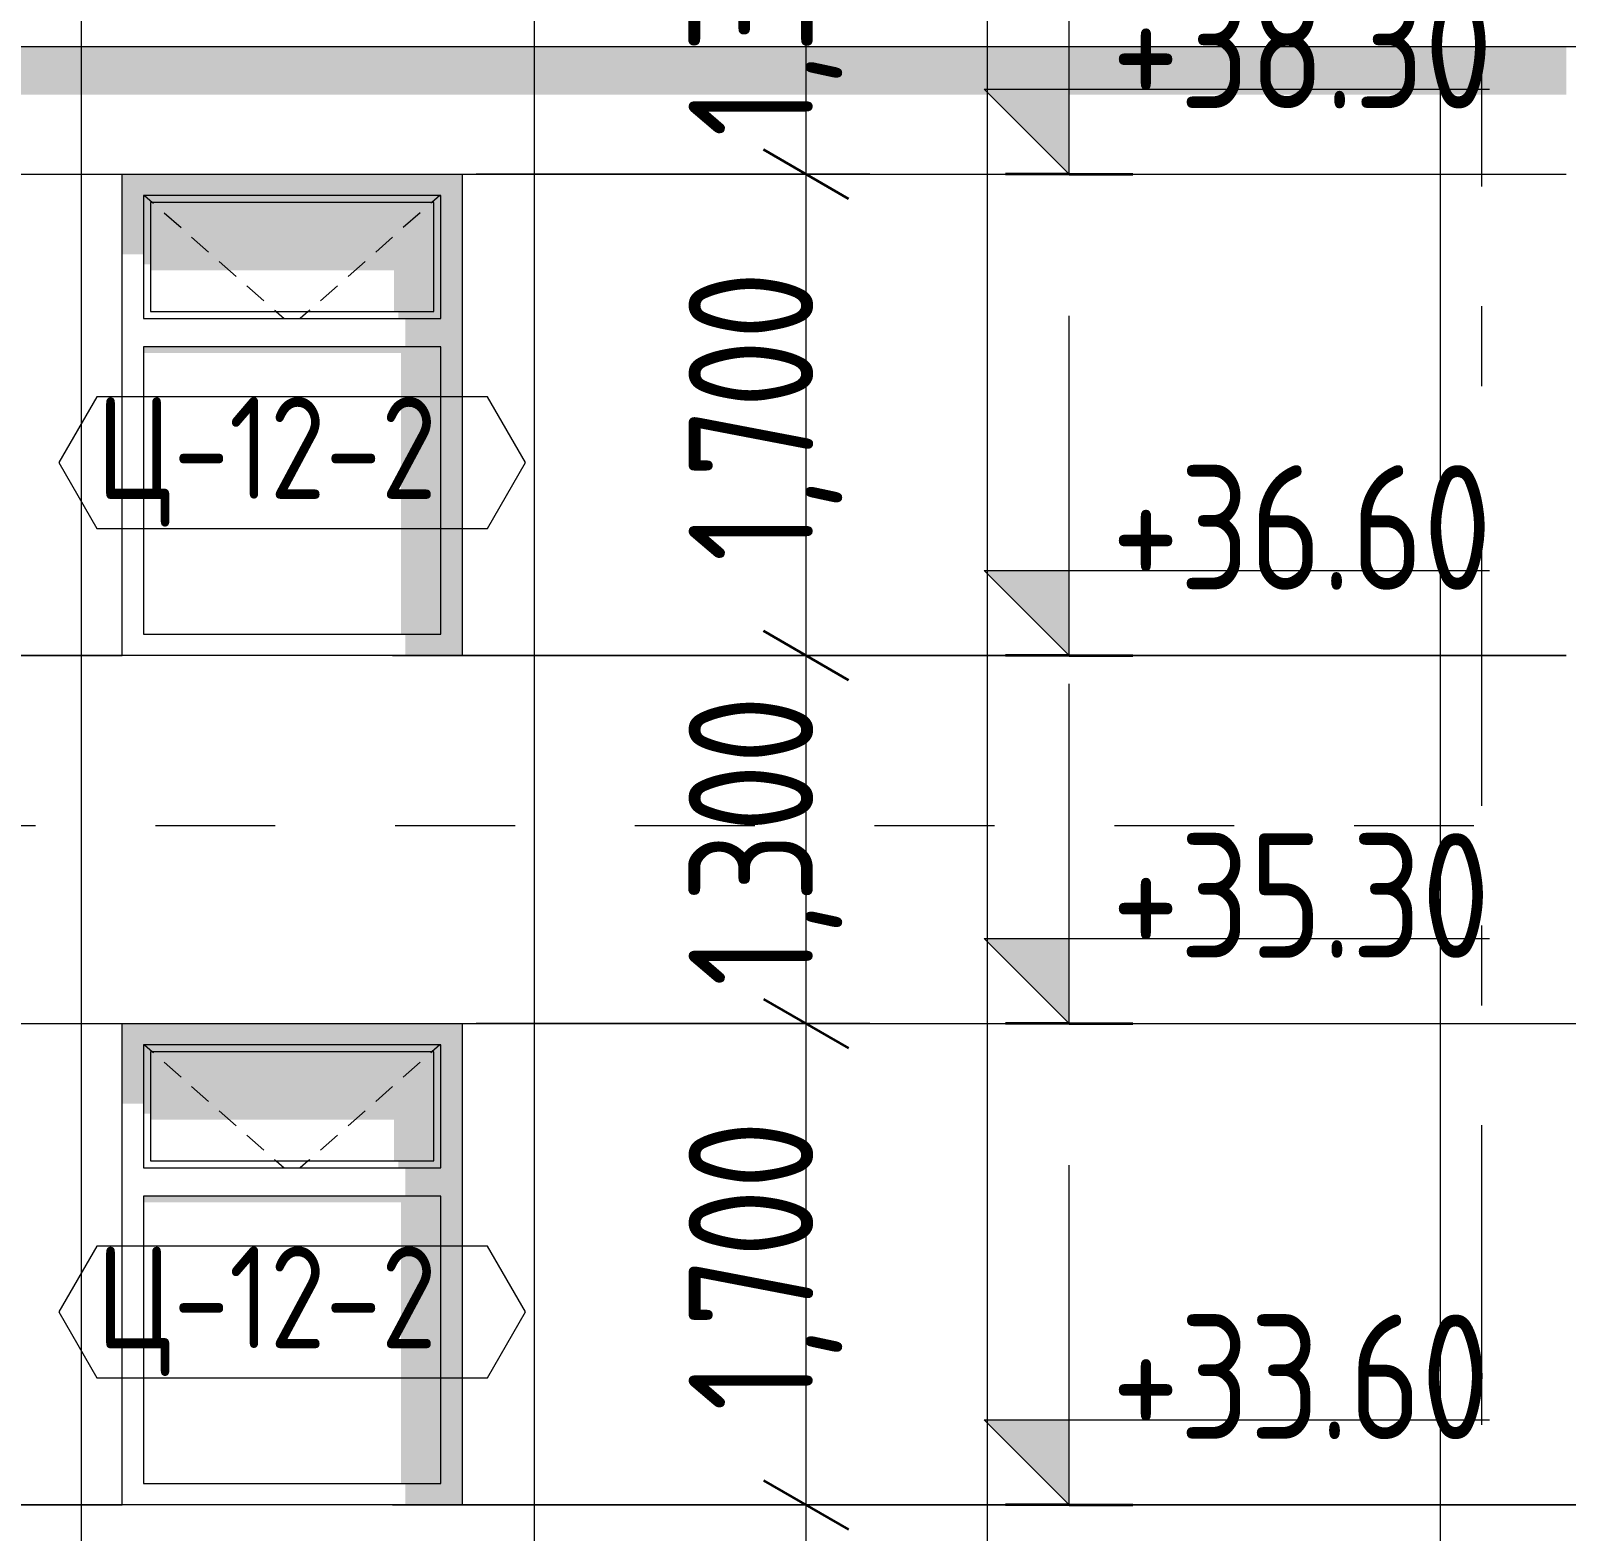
# Model space of a CAD drawing. Header units: millimetres. Extents: x 18162 to 7085488, y 72188 to 247925.
# Drawn here: x 6571880 to 6577304, y 143848 to 149148 of the extents above; entities that cross this region are included whole.
import ezdxf
from ezdxf.enums import TextEntityAlignment as Align

# ---------------------------------------------------------------- set-up
doc = ezdxf.new("R2010")
doc.units = ezdxf.units.MM
doc.header["$MEASUREMENT"] = 0
doc.linetypes.add('Dashed', pattern=[423.333333, 211.666667, -211.666667])
doc.linetypes.add('Double Dashed', pattern=[1093.611073, 529.166651, -211.666656, 141.111112, -211.666656])
for name, color, linetype in [('Archicad Windows', 7, 'Continuous'), ('Structural - Bearing', 7, 'Continuous'), ('Structural - Grid', 7, 'Continuous')]:
    doc.layers.add(name, color=color, linetype=linetype)
doc.styles.add('GENERATED_STYLE_3', font='', dxfattribs={"width": 0.8})
doc.styles.get('GENERATED_STYLE_3').set_extended_font_data('ISOCPEUR MON')
doc.dimstyles.new('GENERATED_STYLE__32', dxfattribs={"dimtxt": 440.00001, "dimasz": 228, "dimexe": 0.18, "dimexo": 50, "dimgap": 0, "dimtad": 1, "dimdec": 0, "dimzin": 0, "dimdsep": 46, "dimtxsty": 'GENERATED_STYLE_3', "dimblk": 'ARROWHEAD_2', "dimblk1": 'ARROWHEAD_2', "dimblk2": 'ARROWHEAD_2', "dimcen": 0.09, "dimclrd": 13, "dimclre": 13, "dimclrt": 13, "dimadec": 0, "dimazin": 0, "dimtfac": 1, "dimtdec": 4, "dimtmove": 0, "dimatfit": 3, "dimfxl": 1, "dimtolj": 1, "dimtzin": 0, "dimarcsym": 0})
doc.dimstyles.new('GENERATED_STYLE__33', dxfattribs={"dimtxt": 440.00001, "dimasz": 228, "dimexe": 0.18, "dimexo": 20220.414063, "dimgap": 0, "dimtad": 1, "dimdec": 0, "dimzin": 0, "dimdsep": 46, "dimtxsty": 'GENERATED_STYLE_3', "dimblk": 'ARROWHEAD_2', "dimblk1": 'ARROWHEAD_2', "dimblk2": 'ARROWHEAD_2', "dimcen": 0.09, "dimclrd": 13, "dimclre": 13, "dimclrt": 13, "dimadec": 0, "dimazin": 0, "dimtfac": 1, "dimtdec": 4, "dimtmove": 0, "dimatfit": 3, "dimfxl": 1, "dimtolj": 1, "dimtzin": 0, "dimarcsym": 0})
doc.dimstyles.new('GENERATED_STYLE__35', dxfattribs={"dimtxt": 440.00001, "dimasz": 228, "dimexe": 0.18, "dimexo": 20340.684391, "dimgap": 0, "dimtad": 1, "dimdec": 0, "dimzin": 0, "dimdsep": 46, "dimtxsty": 'GENERATED_STYLE_3', "dimblk": 'ARROWHEAD_2', "dimblk1": 'ARROWHEAD_2', "dimblk2": 'ARROWHEAD_2', "dimcen": 0.09, "dimclrd": 13, "dimclre": 13, "dimclrt": 13, "dimadec": 0, "dimazin": 0, "dimtfac": 1, "dimtdec": 4, "dimtmove": 0, "dimatfit": 3, "dimfxl": 1, "dimtolj": 1, "dimtzin": 0, "dimarcsym": 0})
doc.dimstyles.new('GENERATED_STYLE__38', dxfattribs={"dimtxt": 440.00001, "dimasz": 228, "dimexe": 0.18, "dimexo": 20336.646461, "dimgap": 0, "dimtad": 1, "dimdec": 0, "dimzin": 0, "dimdsep": 46, "dimtxsty": 'GENERATED_STYLE_3', "dimblk": 'ARROWHEAD_2', "dimblk1": 'ARROWHEAD_2', "dimblk2": 'ARROWHEAD_2', "dimcen": 0.09, "dimclrd": 13, "dimclre": 13, "dimclrt": 13, "dimadec": 0, "dimazin": 0, "dimtfac": 1, "dimtdec": 4, "dimtmove": 0, "dimatfit": 3, "dimfxl": 1, "dimtolj": 1, "dimtzin": 0, "dimarcsym": 0})
doc.dimstyles.new('GENERATED_STYLE__39', dxfattribs={"dimtxt": 440.00001, "dimasz": 228, "dimexe": 0.18, "dimexo": 20256.234337, "dimgap": 0, "dimtad": 1, "dimdec": 0, "dimzin": 0, "dimdsep": 46, "dimtxsty": 'GENERATED_STYLE_3', "dimblk": 'ARROWHEAD_2', "dimblk1": 'ARROWHEAD_2', "dimblk2": 'ARROWHEAD_2', "dimcen": 0.09, "dimclrd": 13, "dimclre": 13, "dimclrt": 13, "dimadec": 0, "dimazin": 0, "dimtfac": 1, "dimtdec": 4, "dimtmove": 0, "dimatfit": 3, "dimfxl": 1, "dimtolj": 1, "dimtzin": 0, "dimarcsym": 0})
doc.dimstyles.new('GENERATED_STYLE__41', dxfattribs={"dimtxt": 440.00001, "dimasz": 228, "dimexe": 0.18, "dimexo": 18955.962133, "dimgap": 0, "dimtad": 1, "dimdec": 0, "dimzin": 0, "dimdsep": 46, "dimtxsty": 'GENERATED_STYLE_3', "dimblk": 'ARROWHEAD_2', "dimblk1": 'ARROWHEAD_2', "dimblk2": 'ARROWHEAD_2', "dimcen": 0.09, "dimclrd": 13, "dimclre": 13, "dimclrt": 13, "dimadec": 0, "dimazin": 0, "dimtfac": 1, "dimtdec": 4, "dimtmove": 0, "dimatfit": 3, "dimfxl": 1, "dimtolj": 1, "dimtzin": 0, "dimarcsym": 0})

# ---------------------------------------------------------------- blocks, each defined once
blk = doc.blocks.new('*X3186', base_point=(6480357.9, 110341.8))
at = {"layer": 'Structural - Bearing', "color": 8, "linetype": 'Continuous', "lineweight": 13}
for p, q in [((6577303.6, 145641.8), (6577353.6, 145641.8)), ((6577303.6, 143941.8), (6577353.6, 143941.8)), ((6577353.6, 143941.8), (6577303.6, 143941.8))]:
    blk.add_line(p, q, dxfattribs=at)
blk = doc.blocks.new('*X3190', base_point=(6480357.9, 110341.8))
at = {"layer": 'Structural - Bearing', "color": 8, "linetype": 'Continuous', "lineweight": 13}
for p, q in [((6570457.9, 146241.8), (6570457.9, 143941.8)), ((6572057.9, 146241.8), (6572057.9, 143941.8)), ((6573657.9, 146241.8), (6573657.9, 143941.8)), ((6575257.9, 146241.8), (6575257.9, 143941.8)), ((6576857.9, 146241.8), (6576857.9, 143941.8)), ((6569844, 145641.8), (6569957.9, 145641.8)), ((6569957.9, 145641.8), (6570457.9, 145641.8)), ((6570457.9, 145641.8), (6571557.9, 145641.8)), ((6571557.9, 145641.8), (6572057.9, 145641.8)), ((6572057.9, 145641.8), (6572203.6, 145641.8)), ((6573403.6, 145641.8), (6573657.9, 145641.8)), ((6573657.9, 145641.8), (6574757.9, 145641.8)), ((6574757.9, 145641.8), (6575257.9, 145641.8)), ((6575257.9, 145641.8), (6576357.9, 145641.8)), ((6576357.9, 145641.8), (6576857.9, 145641.8)), ((6576857.9, 145641.8), (6577303.6, 145641.8)), ((6569844, 143941.8), (6569957.9, 143941.8)), ((6569957.9, 143941.8), (6569844, 143941.8)), ((6570457.9, 143941.8), (6569957.9, 143941.8)), ((6569957.9, 143941.8), (6570457.9, 143941.8)), ((6570457.9, 143941.8), (6571557.9, 143941.8)), ((6570457.9, 143941.8), (6570457.9, 143341.8)), ((6571557.9, 143941.8), (6570457.9, 143941.8)), ((6572057.9, 143941.8), (6571557.9, 143941.8)), ((6571557.9, 143941.8), (6572057.9, 143941.8)), ((6572057.9, 143941.8), (6572203.6, 143941.8)), ((6572057.9, 143941.8), (6572057.9, 143341.8)), ((6572203.6, 143941.8), (6572057.9, 143941.8)), ((6573157.9, 143941.8), (6573657.9, 143941.8)), ((6573657.9, 143941.8), (6573403.6, 143941.8)), ((6573657.9, 143941.8), (6574757.9, 143941.8)), ((6573657.9, 143941.8), (6573657.9, 143341.8)), ((6574757.9, 143941.8), (6573657.9, 143941.8)), ((6575257.9, 143941.8), (6574757.9, 143941.8)), ((6574757.9, 143941.8), (6575257.9, 143941.8)), ((6575257.9, 143941.8), (6576357.9, 143941.8)), ((6575257.9, 143941.8), (6575257.9, 143341.8)), ((6576357.9, 143941.8), (6575257.9, 143941.8)), ((6576857.9, 143941.8), (6576357.9, 143941.8)), ((6576357.9, 143941.8), (6576857.9, 143941.8)), ((6576857.9, 143941.8), (6577303.6, 143941.8)), ((6576857.9, 143941.8), (6576857.9, 143341.8)), ((6577303.6, 143941.8), (6576857.9, 143941.8)), ((6570457.9, 143341.8), (6570457.9, 143241.8)), ((6572057.9, 143341.8), (6572057.9, 143241.8)), ((6573657.9, 143341.8), (6573657.9, 143241.8)), ((6575257.9, 143341.8), (6575257.9, 143241.8)), ((6576857.9, 143341.8), (6576857.9, 143241.8))]:
    blk.add_line(p, q, dxfattribs=at)
blk = doc.blocks.new('*X3199', base_point=(6480357.9, 110341.8))
at = {"layer": 'Structural - Bearing', "color": 8, "linetype": 'Continuous', "lineweight": 13}
for p, q in [((6570457.9, 149091.8), (6570457.9, 146941.8)), ((6572057.9, 149091.8), (6572057.9, 146941.8)), ((6573657.9, 149091.8), (6573657.9, 146941.8)), ((6575257.9, 149091.8), (6575257.9, 146941.8)), ((6576857.9, 149091.8), (6576857.9, 146941.8)), ((6569844, 148641.8), (6569957.9, 148641.8)), ((6569957.9, 148641.8), (6570457.9, 148641.8)), ((6570457.9, 148641.8), (6571557.9, 148641.8)), ((6571557.9, 148641.8), (6572057.9, 148641.8)), ((6572057.9, 148641.8), (6572203.6, 148641.8)), ((6573403.6, 148641.8), (6573657.9, 148641.8)), ((6573657.9, 148641.8), (6574757.9, 148641.8)), ((6574757.9, 148641.8), (6575257.9, 148641.8)), ((6575257.9, 148641.8), (6576357.9, 148641.8)), ((6576357.9, 148641.8), (6576857.9, 148641.8)), ((6576857.9, 148641.8), (6577303.6, 148641.8)), ((6569844, 146941.8), (6569957.9, 146941.8)), ((6569957.9, 146941.8), (6569844, 146941.8)), ((6570457.9, 146941.8), (6569957.9, 146941.8)), ((6569957.9, 146941.8), (6570457.9, 146941.8)), ((6570457.9, 146941.8), (6571557.9, 146941.8)), ((6570457.9, 146941.8), (6570457.9, 146341.8)), ((6571557.9, 146941.8), (6570457.9, 146941.8)), ((6572057.9, 146941.8), (6571557.9, 146941.8)), ((6571557.9, 146941.8), (6572057.9, 146941.8)), ((6572057.9, 146941.8), (6572203.6, 146941.8)), ((6572057.9, 146941.8), (6572057.9, 146341.8)), ((6572203.6, 146941.8), (6572057.9, 146941.8)), ((6573157.9, 146941.8), (6573657.9, 146941.8)), ((6573657.9, 146941.8), (6573403.6, 146941.8)), ((6573657.9, 146941.8), (6574757.9, 146941.8)), ((6573657.9, 146941.8), (6573657.9, 146341.8)), ((6574757.9, 146941.8), (6573657.9, 146941.8)), ((6575257.9, 146941.8), (6574757.9, 146941.8)), ((6574757.9, 146941.8), (6575257.9, 146941.8)), ((6575257.9, 146941.8), (6576357.9, 146941.8)), ((6575257.9, 146941.8), (6575257.9, 146341.8)), ((6576357.9, 146941.8), (6575257.9, 146941.8)), ((6576857.9, 146941.8), (6576357.9, 146941.8)), ((6576357.9, 146941.8), (6576857.9, 146941.8)), ((6576857.9, 146941.8), (6577303.6, 146941.8)), ((6576857.9, 146941.8), (6576857.9, 146341.8)), ((6577303.6, 146941.8), (6576857.9, 146941.8)), ((6570457.9, 146341.8), (6570457.9, 146241.8)), ((6572057.9, 146341.8), (6572057.9, 146241.8)), ((6573657.9, 146341.8), (6573657.9, 146241.8)), ((6575257.9, 146341.8), (6575257.9, 146241.8)), ((6576857.9, 146341.8), (6576857.9, 146241.8))]:
    blk.add_line(p, q, dxfattribs=at)
blk = doc.blocks.new('*X3206', base_point=(6480357.9, 110341.8))
at = {"layer": 'Structural - Bearing', "color": 8, "linetype": 'Continuous', "lineweight": 13}
for p, q in [((6572057.9, 149291.8), (6572057.9, 149091.8)), ((6573657.9, 149291.8), (6573657.9, 149091.8)), ((6575257.9, 149291.8), (6575257.9, 149091.8)), ((6576857.9, 149291.8), (6576857.9, 149091.8))]:
    blk.add_line(p, q, dxfattribs=at)
blk = doc.blocks.new('*D3399', base_point=(6480357.9, 110341.8))
at = {"color": 12, "linetype": 'Continuous', "lineweight": 35}
for p, q in [((6574468.7, 144028.4), (6574768.7, 143855.2)), ((6574468.7, 142728.4), (6574768.7, 142555.2))]:
    blk.add_line(p, q, dxfattribs=at)
at = {"color": 13, "linetype": 'Continuous', "lineweight": 13}
for p, q in [((6574843.7, 143941.8), (6573453.6, 143941.8)), ((6574618.7, 142641.8), (6574618.7, 143941.8)), ((6574843.7, 142641.8), (6573453.6, 142641.8))]:
    blk.add_line(p, q, dxfattribs=at)
at = {"color": 13, "lineweight": 13, "insert": (6574746.3, 142773.6), "char_height": 440, "attachment_point": 7, "rotation": 90, "style": 'GENERATED_STYLE_3'}
blk.add_mtext('\\A1;{\\pql;\\fISOCPEUR MON|b0|i0|c0|p0;\\W0.800000;1,300}', dxfattribs=at)
blk = doc.blocks.new('ARROWHEAD_2')
at = {"color": 0, "linetype": 'Continuous', "lineweight": 0}
for p, q in [((-0.378, -0.655), (0.378, 0.655)), ((0, 0), (-1, 0))]:
    blk.add_line(p, q, dxfattribs=at)
blk = doc.blocks.new('*D3400', base_point=(6480357.9, 110341.8))
at = {"color": 12, "linetype": 'Continuous', "lineweight": 35}
for p, q in [((6574468.7, 145728.4), (6574768.7, 145555.2)), ((6574468.7, 144028.4), (6574768.7, 143855.2))]:
    blk.add_line(p, q, dxfattribs=at)
at = {"color": 13, "linetype": 'Continuous', "lineweight": 13}
for p, q in [((6574843.7, 145641.8), (6573453.6, 145641.8)), ((6574618.7, 143941.8), (6574618.7, 145641.8)), ((6574843.7, 143941.8), (6573453.6, 143941.8))]:
    blk.add_line(p, q, dxfattribs=at)
at = {"color": 13, "lineweight": 13, "insert": (6574746.3, 144273.6), "char_height": 440, "attachment_point": 7, "rotation": 90, "style": 'GENERATED_STYLE_3'}
blk.add_mtext('\\A1;{\\pql;\\fISOCPEUR MON|b0|i0|c0|p0;\\W0.800000;1,700}', dxfattribs=at)
blk = doc.blocks.new('*D3401', base_point=(6480357.9, 110341.8))
at = {"color": 12, "linetype": 'Continuous', "lineweight": 35}
for p, q in [((6574468.7, 147028.4), (6574768.7, 146855.2)), ((6574468.7, 145728.4), (6574768.7, 145555.2))]:
    blk.add_line(p, q, dxfattribs=at)
at = {"color": 13, "linetype": 'Continuous', "lineweight": 13}
for p, q in [((6574843.7, 146941.8), (6573453.6, 146941.8)), ((6574618.7, 145641.8), (6574618.7, 146941.8)), ((6574843.7, 145641.8), (6573453.6, 145641.8))]:
    blk.add_line(p, q, dxfattribs=at)
at = {"color": 13, "lineweight": 13, "insert": (6574746.3, 145773.6), "char_height": 440, "attachment_point": 7, "rotation": 90, "style": 'GENERATED_STYLE_3'}
blk.add_mtext('\\A1;{\\pql;\\fISOCPEUR MON|b0|i0|c0|p0;\\W0.800000;1,300}', dxfattribs=at)
blk = doc.blocks.new('*D3402', base_point=(6480357.9, 110341.8))
at = {"color": 12, "linetype": 'Continuous', "lineweight": 35}
for p, q in [((6574468.7, 148728.4), (6574768.7, 148555.2)), ((6574468.7, 147028.4), (6574768.7, 146855.2))]:
    blk.add_line(p, q, dxfattribs=at)
at = {"color": 13, "linetype": 'Continuous', "lineweight": 13}
for p, q in [((6574843.7, 148641.8), (6573453.6, 148641.8)), ((6574618.7, 146941.8), (6574618.7, 148641.8)), ((6574843.7, 146941.8), (6573453.6, 146941.8))]:
    blk.add_line(p, q, dxfattribs=at)
at = {"color": 13, "lineweight": 13, "insert": (6574746.3, 147273.6), "char_height": 440, "attachment_point": 7, "rotation": 90, "style": 'GENERATED_STYLE_3'}
blk.add_mtext('\\A1;{\\pql;\\fISOCPEUR MON|b0|i0|c0|p0;\\W0.800000;1,700}', dxfattribs=at)
blk = doc.blocks.new('*D3403', base_point=(6480357.9, 110341.8))
at = {"color": 12, "linetype": 'Continuous', "lineweight": 35}
for p, q in [((6574468.7, 150028.4), (6574768.7, 149855.2)), ((6574468.7, 148728.4), (6574768.7, 148555.2))]:
    blk.add_line(p, q, dxfattribs=at)
at = {"color": 13, "linetype": 'Continuous', "lineweight": 13}
for p, q in [((6574843.7, 149941.8), (6573453.6, 149941.8)), ((6574618.7, 148641.8), (6574618.7, 149941.8)), ((6574843.7, 148641.8), (6573453.6, 148641.8))]:
    blk.add_line(p, q, dxfattribs=at)
at = {"color": 13, "lineweight": 13, "insert": (6574746.3, 148773.6), "char_height": 440, "attachment_point": 7, "rotation": 90, "style": 'GENERATED_STYLE_3'}
blk.add_mtext('\\A1;{\\pql;\\fISOCPEUR MON|b0|i0|c0|p0;\\W0.800000;1,300}', dxfattribs=at)
blk = doc.blocks.new('*D3443', base_point=(6480357.9, 110341.8))
at = {"color": 12, "linetype": 'Continuous', "lineweight": 35}
for p, q in [((6581093.6, 146178.4), (6581393.6, 146005.2)), ((6581093.6, 143378.4), (6581393.6, 143205.2))]:
    blk.add_line(p, q, dxfattribs=at)
at = {"color": 13, "linetype": 'Continuous', "lineweight": 13}
blk.add_line((6581243.6, 143291.8), (6581243.6, 146091.8), dxfattribs=at)
at = {"color": 13, "lineweight": 13, "char_height": 440, "attachment_point": 7, "rotation": 90, "style": 'GENERATED_STYLE_3'}
for s, insert in [('\\A1;{\\pql;\\fISOCPEUR MON|b0|i0|c0|p0;\\W0.800000;200}', (6581283.3, 145267.4)), ('\\A1;{\\pql;\\fISOCPEUR MON|b0|i0|c0|p0;\\W0.800000;2,800}', (6581371.1, 143769.7))]:
    blk.add_mtext(s, dxfattribs=dict(at, insert=insert))
blk = doc.blocks.new('*D3444', base_point=(6480357.9, 110341.8))
at = {"color": 12, "linetype": 'Continuous', "lineweight": 35}
for p, q in [((6581093.6, 146378.4), (6581393.6, 146205.2)), ((6581093.6, 146178.4), (6581393.6, 146005.2))]:
    blk.add_line(p, q, dxfattribs=at)
at = {"color": 13, "linetype": 'Continuous', "lineweight": 13}
for p, q in [((6581468.6, 146291.8), (6578874, 146291.8)), ((6581243.6, 146091.8), (6581243.6, 146291.8)), ((6581468.6, 146091.8), (6578874, 146091.8)), ((6581243.6, 143291.8), (6581243.6, 146091.8))]:
    blk.add_line(p, q, dxfattribs=at)
blk = doc.blocks.new('*D3445', base_point=(6480357.9, 110341.8))
at = {"color": 12, "linetype": 'Continuous', "lineweight": 35}
for p, q in [((6581093.6, 149178.4), (6581393.6, 149005.2)), ((6581093.6, 146378.4), (6581393.6, 146205.2))]:
    blk.add_line(p, q, dxfattribs=at)
at = {"color": 13, "linetype": 'Continuous', "lineweight": 13}
for p, q in [((6581468.6, 149091.8), (6578874, 149091.8)), ((6581243.6, 146291.8), (6581243.6, 149091.8))]:
    blk.add_line(p, q, dxfattribs=at)
at = {"color": 13, "lineweight": 13, "char_height": 440, "attachment_point": 7, "rotation": 90, "style": 'GENERATED_STYLE_3'}
for s, insert in [('\\A1;{\\pql;\\fISOCPEUR MON|b0|i0|c0|p0;\\W0.800000;200}', (6581283.3, 148267.4)), ('\\A1;{\\pql;\\fISOCPEUR MON|b0|i0|c0|p0;\\W0.800000;2,800}', (6581371.1, 146769.7))]:
    blk.add_mtext(s, dxfattribs=dict(at, insert=insert))
blk = doc.blocks.new('*D3446', base_point=(6480357.9, 110341.8))
at = {"color": 12, "linetype": 'Continuous', "lineweight": 35}
for p, q in [((6581093.6, 149378.4), (6581393.6, 149205.2)), ((6581093.6, 149178.4), (6581393.6, 149005.2))]:
    blk.add_line(p, q, dxfattribs=at)
at = {"color": 13, "linetype": 'Continuous', "lineweight": 13}
for p, q in [((6581468.6, 149291.8), (6578874, 149291.8)), ((6581243.6, 149091.8), (6581243.6, 149291.8))]:
    blk.add_line(p, q, dxfattribs=at)
blk = doc.blocks.new('*D3456', base_point=(6480357.9, 110341.8))
at = {"color": 13, "linetype": 'Continuous', "lineweight": 13}
for p, q in [((6582152.7, 116291.8), (6582152.7, 149091.8)), ((6582152.7, 116091.8), (6582152.7, 116291.8)), ((6582377.7, 116091.8), (6578789.6, 116091.8))]:
    blk.add_line(p, q, dxfattribs=at)
at = {"color": 12, "linetype": 'Continuous', "lineweight": 35}
for p, q in [((6582002.7, 116378.4), (6582302.7, 116205.2)), ((6582002.7, 116178.4), (6582302.7, 116005.2))]:
    blk.add_line(p, q, dxfattribs=at)
blk = doc.blocks.new('*D3457', base_point=(6480357.9, 110341.8))
at = {"color": 12, "linetype": 'Continuous', "lineweight": 35}
for p, q in [((6582002.7, 149178.4), (6582302.7, 149005.2)), ((6582002.7, 116378.4), (6582302.7, 116205.2))]:
    blk.add_line(p, q, dxfattribs=at)
at = {"color": 13, "linetype": 'Continuous', "lineweight": 13}
for p, q in [((6582377.7, 149091.8), (6578789.6, 149091.8)), ((6582152.7, 116291.8), (6582152.7, 149091.8)), ((6582377.7, 116291.8), (6578789.6, 116291.8)), ((6582152.7, 116091.8), (6582152.7, 116291.8))]:
    blk.add_line(p, q, dxfattribs=at)
at = {"color": 13, "lineweight": 13, "char_height": 440, "attachment_point": 7, "rotation": 90, "style": 'GENERATED_STYLE_3'}
for s, insert in [('\\A1;{\\pql;\\fISOCPEUR MON|b0|i0|c0|p0;\\W0.800000;200}', (6582192.4, 148267.4)), ('\\A1;{\\pql;\\fISOCPEUR MON|b0|i0|c0|p0;\\W0.800000;32,800}', (6582280.3, 131646.7))]:
    blk.add_mtext(s, dxfattribs=dict(at, insert=insert))
blk = doc.blocks.new('*D3458', base_point=(6480357.9, 110341.8))
at = {"color": 12, "linetype": 'Continuous', "lineweight": 35}
for p, q in [((6582002.7, 149378.4), (6582302.7, 149205.2)), ((6582002.7, 149178.4), (6582302.7, 149005.2))]:
    blk.add_line(p, q, dxfattribs=at)
at = {"color": 13, "linetype": 'Continuous', "lineweight": 13}
for p, q in [((6582377.7, 149291.8), (6578789.6, 149291.8)), ((6582152.7, 149091.8), (6582152.7, 149291.8))]:
    blk.add_line(p, q, dxfattribs=at)
blk = doc.blocks.new('*D3463', base_point=(6480357.9, 110341.8))
at = {"color": 12, "linetype": 'Continuous', "lineweight": 35}
for p, q in [((6582911.8, 160878.4), (6583211.8, 160705.2)), ((6582911.8, 110008.4), (6583211.8, 109835.2))]:
    blk.add_line(p, q, dxfattribs=at)
at = {"color": 13, "linetype": 'Continuous', "lineweight": 13}
for p, q in [((6583286.8, 160791.8), (6577609.6, 160791.8)), ((6583061.8, 109921.8), (6583061.8, 160791.8)), ((6583286.8, 109921.8), (6578912.5, 109921.8)), ((6583061.8, 109775.1), (6583061.8, 109921.8))]:
    blk.add_line(p, q, dxfattribs=at)
at = {"color": 13, "lineweight": 13, "insert": (6583189.4, 134680.6), "char_height": 440, "attachment_point": 7, "rotation": 90, "style": 'GENERATED_STYLE_3'}
blk.add_mtext('\\A1;{\\pql;\\fISOCPEUR MON|b0|i0|c0|p0;\\W0.800000;50,870}', dxfattribs=at)
blk = doc.blocks.new('Label_307_2', base_point=(6572803.6, 144388.9))
at = {"color": 13, "linetype": 'Continuous', "lineweight": 13, "flags": 128}
blk.add_lwpolyline([(6571979.7, 144623.2), (6572113.8, 144390.9), (6573493.4, 144390.9), (6573627.5, 144623.2), (6573493.4, 144855.5), (6572113.8, 144855.5)], close=True, dxfattribs=at)
at = {"color": 13, "lineweight": 13, "insert": (6572113.8, 144854.7), "char_height": 360, "attachment_point": 1, "style": 'GENERATED_STYLE_3'}
blk.add_mtext('\\A1;{\\pql;\\pt0,253000;\\fISOCPEUR MON|b0|i0|c0|p0;\\W0.800000;Ц-12-2\\fISOCPEUR MON|b0|i0|c0|p0;\\W0.800000;\\A1{\\H.66x;\\S^  ;}\\fISOCPEUR MON|b0|i0|c0|p0;\\W0.800000;\\fISOCPEUR MON|b0|i0|c0|p0;\\W0.800000;\\A1{\\H.66x;\\S^  ;}\\fISOCPEUR MON|b0|i0|c0|p0;\\W0.800000; \\fISOCPEUR MON|b0|i0|c0|p0;\\W0.800000;\\fISOCPEUR MON|b0|i0|c0|p0;\\W0.800000;\\fISOCPEUR MON|b0|i0|c0|p0;\\W0.800000;\\fISOCPEUR MON|b0|i0|c0|p0;\\W0.800000;\\fISOCPEUR MON|b0|i0|c0|p0;\\W0.800000;\\fISOCPEUR MON|b0|i0|c0|p0;\\W0.800000;\\fISOCPEUR MON|b0|i0|c0|p0;\\W0.800000;\\fISOCPEUR MON|b0|i0|c0|p0;\\W0.800000;\\fISOCPEUR MON|b0|i0|c0|p0;\\W0.800000;\\fISOCPEUR MON|b0|i0|c0|p0;\\W0.800000;\\fISOCPEUR MON|b0|i0|c0|p0;\\W0.800000;\\fISOCPEUR MON|b0|i0|c0|p0;\\W0.800000;\\fISOCPEUR MON|b0|i0|c0|p0;\\W0.800000;\\fISOCPEUR MON|b0|i0|c0|p0;\\W0.800000;\\fISOCPEUR MON|b0|i0|c0|p0;\\W0.800000;\\fISOCPEUR MON|b0|i0|c0|p0;\\W0.800000;\\fISOCPEUR MON|b0|i0|c0|p0;\\W0.800000;\\fISOCPEUR MON|b0|i0|c0|p0;\\W0.800000;\\fISOCPEUR MON|b0|i0|c0|p0;\\W0.800000;\\fISOCPEUR MON|b0|i0|c0|p0;\\W0.800000;\\fISOCPEUR MON|b0|i0|c0|p0;\\W0.800000;\\fISOCPEUR MON|b0|i0|c0|p0;\\W0.800000;\\fISOCPEUR MON|b0|i0|c0|p0;\\W0.800000;\\fISOCPEUR MON|b0|i0|c0|p0;\\W0.800000;\\fISOCPEUR MON|b0|i0|c0|p0;\\W0.800000;\\fISOCPEUR MON|b0|i0|c0|p0;\\W0.800000;\\fISOCPEUR MON|b0|i0|c0|p0;\\W0.800000;\\fISOCPEUR MON|b0|i0|c0|p0;\\W0.800000;\\fISOCPEUR MON|b0|i0|c0|p0;\\W0.800000;\\fISOCPEUR MON|b0|i0|c0|p0;\\W0.800000;\\fISOCPEUR MON|b0|i0|c0|p0;\\W0.800000;\\fISOCPEUR MON|b0|i0|c0|p0;\\W0.800000;\\fISOCPEUR MON|b0|i0|c0|p0;\\W0.800000;\\fISOCPEUR MON|b0|i0|c0|p0;\\W0.800000;\\fISOCPEUR MON|b0|i0|c0|p0;\\W0.800000;\\fISOCPEUR MON|b0|i0|c0|p0;\\W0.800000;\\fISOCPEUR MON|b0|i0|c0|p0;\\W0.800000;\\fISOCPEUR MON|b0|i0|c0|p0;\\W0.800000;\\fISOCPEUR MON|b0|i0|c0|p0;\\W0.800000;\\fISOCPEUR MON|b0|i0|c0|p0;\\W0.800000;\\fISOCPEUR MON|b0|i0|c0|p0;\\W0.800000;\\fISOCPEUR MON|b0|i0|c0|p0;\\W0.800000;\\fISOCPEUR MON|b0|i0|c0|p0;\\W0.800000;}', dxfattribs=at)
blk = doc.blocks.new('Label_311_2', base_point=(6572803.6, 147388.9))
at = {"color": 13, "linetype": 'Continuous', "lineweight": 13, "flags": 128}
blk.add_lwpolyline([(6571979.7, 147623.2), (6572113.8, 147390.9), (6573493.4, 147390.9), (6573627.5, 147623.2), (6573493.4, 147855.5), (6572113.8, 147855.5)], close=True, dxfattribs=at)
at = {"color": 13, "lineweight": 13, "insert": (6572113.8, 147854.7), "char_height": 360, "attachment_point": 1, "style": 'GENERATED_STYLE_3'}
blk.add_mtext('\\A1;{\\pql;\\pt0,253000;\\fISOCPEUR MON|b0|i0|c0|p0;\\W0.800000;Ц-12-2\\fISOCPEUR MON|b0|i0|c0|p0;\\W0.800000;\\A1{\\H.66x;\\S^  ;}\\fISOCPEUR MON|b0|i0|c0|p0;\\W0.800000;\\fISOCPEUR MON|b0|i0|c0|p0;\\W0.800000;\\A1{\\H.66x;\\S^  ;}\\fISOCPEUR MON|b0|i0|c0|p0;\\W0.800000; \\fISOCPEUR MON|b0|i0|c0|p0;\\W0.800000;\\fISOCPEUR MON|b0|i0|c0|p0;\\W0.800000;\\fISOCPEUR MON|b0|i0|c0|p0;\\W0.800000;\\fISOCPEUR MON|b0|i0|c0|p0;\\W0.800000;\\fISOCPEUR MON|b0|i0|c0|p0;\\W0.800000;\\fISOCPEUR MON|b0|i0|c0|p0;\\W0.800000;\\fISOCPEUR MON|b0|i0|c0|p0;\\W0.800000;\\fISOCPEUR MON|b0|i0|c0|p0;\\W0.800000;\\fISOCPEUR MON|b0|i0|c0|p0;\\W0.800000;\\fISOCPEUR MON|b0|i0|c0|p0;\\W0.800000;\\fISOCPEUR MON|b0|i0|c0|p0;\\W0.800000;\\fISOCPEUR MON|b0|i0|c0|p0;\\W0.800000;\\fISOCPEUR MON|b0|i0|c0|p0;\\W0.800000;\\fISOCPEUR MON|b0|i0|c0|p0;\\W0.800000;\\fISOCPEUR MON|b0|i0|c0|p0;\\W0.800000;\\fISOCPEUR MON|b0|i0|c0|p0;\\W0.800000;\\fISOCPEUR MON|b0|i0|c0|p0;\\W0.800000;\\fISOCPEUR MON|b0|i0|c0|p0;\\W0.800000;\\fISOCPEUR MON|b0|i0|c0|p0;\\W0.800000;\\fISOCPEUR MON|b0|i0|c0|p0;\\W0.800000;\\fISOCPEUR MON|b0|i0|c0|p0;\\W0.800000;\\fISOCPEUR MON|b0|i0|c0|p0;\\W0.800000;\\fISOCPEUR MON|b0|i0|c0|p0;\\W0.800000;\\fISOCPEUR MON|b0|i0|c0|p0;\\W0.800000;\\fISOCPEUR MON|b0|i0|c0|p0;\\W0.800000;\\fISOCPEUR MON|b0|i0|c0|p0;\\W0.800000;\\fISOCPEUR MON|b0|i0|c0|p0;\\W0.800000;\\fISOCPEUR MON|b0|i0|c0|p0;\\W0.800000;\\fISOCPEUR MON|b0|i0|c0|p0;\\W0.800000;\\fISOCPEUR MON|b0|i0|c0|p0;\\W0.800000;\\fISOCPEUR MON|b0|i0|c0|p0;\\W0.800000;\\fISOCPEUR MON|b0|i0|c0|p0;\\W0.800000;\\fISOCPEUR MON|b0|i0|c0|p0;\\W0.800000;\\fISOCPEUR MON|b0|i0|c0|p0;\\W0.800000;\\fISOCPEUR MON|b0|i0|c0|p0;\\W0.800000;\\fISOCPEUR MON|b0|i0|c0|p0;\\W0.800000;\\fISOCPEUR MON|b0|i0|c0|p0;\\W0.800000;\\fISOCPEUR MON|b0|i0|c0|p0;\\W0.800000;\\fISOCPEUR MON|b0|i0|c0|p0;\\W0.800000;\\fISOCPEUR MON|b0|i0|c0|p0;\\W0.800000;\\fISOCPEUR MON|b0|i0|c0|p0;\\W0.800000;\\fISOCPEUR MON|b0|i0|c0|p0;\\W0.800000;\\fISOCPEUR MON|b0|i0|c0|p0;\\W0.800000;}', dxfattribs=at)
blk = doc.blocks.new('Standard grid marker[387]_2', base_point=(6577003.6, 170341.8))
at = {"layer": 'Structural - Grid', "color": 13, "linetype": 'Double Dashed', "lineweight": 13, "ltscale": 2}
blk.add_line((6577003.6, 169341.8), (6577003.6, 105841.8), dxfattribs=at)
at = {"layer": 'Structural - Grid', "color": 13, "lineweight": 13, "style": 'GENERATED_STYLE_3'}
blk.add_attdef('AC_MarkerText_1', text='', height=500, rotation=360, dxfattribs=at).set_placement((6577003.6, 104491.8), align=Align.TOP_CENTER)

msp = doc.modelspace()

# ---------------------------------------------------------------- hatches: boundary and pattern name
at = {"linetype": 'Continuous', "lineweight": 13}
for points in [[(6575547.9, 148641.8), (6575547.9, 148941.8), (6575247.9, 148941.8)], [(6575547.9, 146941.8), (6575547.9, 147241.8), (6575247.9, 147241.8)], [(6575547.9, 145641.8), (6575547.9, 145941.8), (6575247.9, 145941.8)], [(6575547.9, 143941.8), (6575547.9, 144241.8), (6575247.9, 144241.8)]]:
    msp.add_hatch(color=13, dxfattribs=at).paths.add_polyline_path(points)
at = {"layer": 'Archicad Windows', "linetype": 'Continuous', "lineweight": 0}
for points in [[(6572203.6, 148566.8), (6572278.6, 148566.8), (6573328.6, 148566.8), (6573403.6, 148566.8), (6573403.6, 148641.8), (6572203.6, 148641.8)], [(6572203.6, 148566.8), (6572203.6, 148358.9), (6572278.6, 148358.9), (6572278.6, 148566.8)], [(6573328.6, 148566.8), (6572278.6, 148566.8), (6572278.6, 148541.8), (6572303.6, 148541.8), (6573303.6, 148541.8), (6573328.6, 148541.8)], [(6573328.6, 148131.8), (6573328.6, 148031.8), (6573328.6, 147016.8), (6573403.6, 147016.8), (6573403.6, 148566.8), (6573328.6, 148566.8)], [(6572278.6, 148541.8), (6572278.6, 148323.6), (6572303.6, 148323.6), (6572303.6, 148541.8)], [(6573303.6, 148541.8), (6572303.6, 148541.8), (6572303.6, 148302.4), (6573163.6, 148302.4), (6573163.6, 148156.8), (6573303.6, 148156.8)], [(6573303.6, 148156.8), (6573328.6, 148156.8), (6573328.6, 148541.8), (6573303.6, 148541.8)], [(6573328.6, 148156.8), (6573178.6, 148156.8), (6573178.6, 148131.8), (6573328.6, 148131.8)], [(6573203.6, 148131.8), (6573203.6, 148031.8), (6573328.6, 148031.8), (6573328.6, 148131.8)], [(6573328.6, 148031.8), (6572278.6, 148031.8), (6572278.6, 148010.6), (6573188.6, 148010.6), (6573188.6, 147016.8), (6573328.6, 147016.8)], [(6573403.6, 147016.8), (6573203.6, 147016.8), (6573203.6, 146941.8), (6573403.6, 146941.8)], [(6572203.6, 145566.8), (6572278.6, 145566.8), (6573328.6, 145566.8), (6573403.6, 145566.8), (6573403.6, 145641.8), (6572203.6, 145641.8)], [(6572203.6, 145566.8), (6572203.6, 145358.9), (6572278.6, 145358.9), (6572278.6, 145566.8)], [(6573328.6, 145566.8), (6572278.6, 145566.8), (6572278.6, 145541.8), (6572303.6, 145541.8), (6573303.6, 145541.8), (6573328.6, 145541.8)], [(6573328.6, 145131.8), (6573328.6, 145031.8), (6573328.6, 144016.8), (6573403.6, 144016.8), (6573403.6, 145566.8), (6573328.6, 145566.8)], [(6572278.6, 145541.8), (6572278.6, 145323.6), (6572303.6, 145323.6), (6572303.6, 145541.8)], [(6572303.6, 145541.8), (6572303.6, 145302.4), (6573163.6, 145302.4), (6573163.6, 145156.8), (6573303.6, 145156.8), (6573303.6, 145541.8)], [(6573303.6, 145156.8), (6573328.6, 145156.8), (6573328.6, 145541.8), (6573303.6, 145541.8)], [(6573328.6, 145156.8), (6573178.6, 145156.8), (6573178.6, 145131.8), (6573328.6, 145131.8)], [(6573203.6, 145131.8), (6573203.6, 145031.8), (6573328.6, 145031.8), (6573328.6, 145131.8)], [(6573328.6, 145031.8), (6572278.6, 145031.8), (6572278.6, 145010.6), (6573188.6, 145010.6), (6573188.6, 144016.8), (6573328.6, 144016.8)], [(6573403.6, 144016.8), (6573203.6, 144016.8), (6573203.6, 143941.8), (6573403.6, 143941.8)]]:
    msp.add_hatch(color=49, dxfattribs=at).paths.add_polyline_path(points)
at = {"layer": 'Structural - Bearing', "linetype": 'Continuous', "lineweight": 0}
msp.add_hatch(color=49, dxfattribs=at).paths.add_polyline_path([(6577303.6, 149091.8), (6569844, 149091.8), (6569844, 148922.7), (6577303.6, 148922.7)])

# ---------------------------------------------------------------- linework, layer by layer
at = {"color": 13, "linetype": 'Continuous', "lineweight": 13}
for p, q in [((6575547.9, 148641.8), (6575547.9, 149841.8)), ((6575547.9, 148641.8), (6575247.9, 148941.8)), ((6575247.9, 148941.8), (6575547.9, 148941.8)), ((6575547.9, 148941.8), (6577032.8, 148941.8)), ((6575547.9, 146941.8), (6575547.9, 148141.8)), ((6575547.9, 146941.8), (6575247.9, 147241.8)), ((6575247.9, 147241.8), (6575547.9, 147241.8)), ((6575547.9, 147241.8), (6577032.8, 147241.8)), ((6575547.9, 145641.8), (6575547.9, 146841.8)), ((6575547.9, 145641.8), (6575247.9, 145941.8)), ((6575247.9, 145941.8), (6575547.9, 145941.8)), ((6575547.9, 145941.8), (6577032.8, 145941.8)), ((6575547.9, 143941.8), (6575547.9, 145141.8)), ((6575547.9, 143941.8), (6575247.9, 144241.8)), ((6575247.9, 144241.8), (6575547.9, 144241.8)), ((6575547.9, 144241.8), (6577032.8, 144241.8))]:
    msp.add_line(p, q, dxfattribs=at)
at = {"color": 12, "linetype": 'Continuous', "lineweight": 35}
for p, q in [((6575547.9, 148641.8), (6575322.9, 148641.8)), ((6575547.9, 148641.8), (6575772.9, 148641.8)), ((6575547.9, 146941.8), (6575322.9, 146941.8)), ((6575547.9, 146941.8), (6575772.9, 146941.8)), ((6575547.9, 145641.8), (6575322.9, 145641.8)), ((6575547.9, 145641.8), (6575772.9, 145641.8)), ((6575547.9, 143941.8), (6575322.9, 143941.8)), ((6575547.9, 143941.8), (6575772.9, 143941.8))]:
    msp.add_line(p, q, dxfattribs=at)
at = {"color": 8, "linetype": 'Dashed', "lineweight": 13, "ltscale": 2}
msp.add_line((6552000.8, 146341.8), (6583543.5, 146341.8), dxfattribs=at)
at = {"layer": 'Archicad Windows', "color": 7, "linetype": 'Continuous', "lineweight": 13}
for p, q in [((6572203.6, 146941.8), (6572203.6, 148641.8)), ((6572203.6, 148641.8), (6573403.6, 148641.8)), ((6573403.6, 148641.8), (6573403.6, 146941.8)), ((6573403.6, 146941.8), (6572203.6, 146941.8)), ((6572203.6, 143941.8), (6572203.6, 145641.8)), ((6572203.6, 145641.8), (6573403.6, 145641.8)), ((6573403.6, 145641.8), (6573403.6, 143941.8)), ((6573403.6, 143941.8), (6572203.6, 143941.8))]:
    msp.add_line(p, q, dxfattribs=at)
at = {"layer": 'Archicad Windows', "color": 7, "linetype": 'Continuous', "lineweight": 9}
for p, q in [((6572278.6, 148566.8), (6572278.6, 148131.8)), ((6573328.6, 148566.8), (6572278.6, 148566.8)), ((6572281.9, 148566.8), (6572310.3, 148541.8)), ((6573325.2, 148566.8), (6573296.9, 148541.8)), ((6573328.6, 148131.8), (6573328.6, 148566.8)), ((6572303.6, 148541.8), (6572303.6, 148156.8)), ((6573303.6, 148541.8), (6572303.6, 148541.8)), ((6572310.3, 148541.8), (6572313.6, 148538.9)), ((6572351.1, 148505.8), (6572411.1, 148452.9)), ((6573256.1, 148505.8), (6573196.1, 148452.9)), ((6573296.9, 148541.8), (6573293.6, 148538.9)), ((6573303.6, 148156.8), (6573303.6, 148541.8)), ((6572448.6, 148419.8), (6572508.6, 148366.9)), ((6573158.6, 148419.8), (6573098.6, 148366.9)), ((6572546.1, 148333.8), (6572606.1, 148280.9)), ((6573061.1, 148333.8), (6573001.1, 148280.9)), ((6572643.6, 148247.9), (6572703.6, 148195)), ((6572963.6, 148247.9), (6572903.6, 148195)), ((6572278.6, 148131.8), (6573328.6, 148131.8)), ((6572303.6, 148156.8), (6573303.6, 148156.8)), ((6572741.1, 148161.9), (6572743.6, 148159.7)), ((6572743.6, 148159.7), (6572746.9, 148156.8)), ((6572746.9, 148156.8), (6572775.2, 148131.8)), ((6572860.3, 148156.8), (6572831.9, 148131.8)), ((6572863.6, 148159.7), (6572860.3, 148156.8)), ((6572866.1, 148161.9), (6572863.6, 148159.7)), ((6572278.6, 148031.8), (6572278.6, 147016.8)), ((6573328.6, 148031.8), (6572278.6, 148031.8)), ((6573328.6, 147016.8), (6573328.6, 148031.8)), ((6572278.6, 147016.8), (6573328.6, 147016.8)), ((6572278.6, 145566.8), (6572278.6, 145131.8)), ((6573328.6, 145566.8), (6572278.6, 145566.8)), ((6572281.9, 145566.8), (6572310.3, 145541.8)), ((6573325.2, 145566.8), (6573296.9, 145541.8)), ((6573328.6, 145131.8), (6573328.6, 145566.8)), ((6572303.6, 145541.8), (6572303.6, 145156.8)), ((6573303.6, 145541.8), (6572303.6, 145541.8)), ((6572310.3, 145541.8), (6572313.6, 145538.9)), ((6573296.9, 145541.8), (6573293.6, 145538.9)), ((6573303.6, 145156.8), (6573303.6, 145541.8)), ((6572351.1, 145505.8), (6572411.1, 145452.9)), ((6573256.1, 145505.8), (6573196.1, 145452.9)), ((6572448.6, 145419.8), (6572508.6, 145366.9)), ((6573158.6, 145419.8), (6573098.6, 145366.9)), ((6572546.1, 145333.8), (6572606.1, 145280.9)), ((6573061.1, 145333.8), (6573001.1, 145280.9)), ((6572643.6, 145247.9), (6572703.6, 145195)), ((6572963.6, 145247.9), (6572903.6, 145195)), ((6572278.6, 145131.8), (6573328.6, 145131.8)), ((6572303.6, 145156.8), (6573303.6, 145156.8)), ((6572741.1, 145161.9), (6572743.6, 145159.7)), ((6572743.6, 145159.7), (6572746.9, 145156.8)), ((6572746.9, 145156.8), (6572775.2, 145131.8)), ((6572860.3, 145156.8), (6572831.9, 145131.8)), ((6572863.6, 145159.7), (6572860.3, 145156.8)), ((6572866.1, 145161.9), (6572863.6, 145159.7)), ((6572278.6, 145031.8), (6572278.6, 144016.8)), ((6573328.6, 145031.8), (6572278.6, 145031.8)), ((6573328.6, 144016.8), (6573328.6, 145031.8)), ((6572278.6, 144016.8), (6573328.6, 144016.8))]:
    msp.add_line(p, q, dxfattribs=at)
at = {"layer": 'Structural - Bearing', "color": 7, "linetype": 'Continuous', "lineweight": 13}
for p, q in [((6577273.3, 149091.8), (6558733.3, 149091.8)), ((6577473.3, 149091.8), (6577273.3, 149091.8))]:
    msp.add_line(p, q, dxfattribs=at)

# ---------------------------------------------------------------- block references
at = {"color": 12, "linetype": 'Continuous', "lineweight": 13}
for name, p in [('Label_311_2', (6572803.6, 147388.9)), ('Label_307_2', (6572803.6, 144388.9))]:
    msp.add_blockref(name, p, dxfattribs=at)
at = {"layer": 'Structural - Bearing', "lineweight": 0}
for name in ['*X3206', '*X3199', '*X3190', '*X3186']:
    msp.add_blockref(name, (6480357.9, 110341.8), dxfattribs=at)
at = {"layer": 'Structural - Grid', "color": 13, "linetype": 'Continuous', "lineweight": 13}
msp.add_blockref('Standard grid marker[387]_2', (6577003.6, 170341.8), dxfattribs=at)

# ---------------------------------------------------------------- texts
at = {"color": 13, "lineweight": 13, "char_height": 440, "attachment_point": 7, "style": 'GENERATED_STYLE_3'}
for s, insert in [('\\A1;{\\pql;\\fISOCPEUR MON|b0|i0|c0|p0;\\W0.800000;+38.30}', (6575697.9, 148874)), ('\\A1;{\\pql;\\fISOCPEUR MON|b0|i0|c0|p0;\\W0.800000;+36.60}', (6575697.9, 147174)), ('\\A1;{\\pql;\\fISOCPEUR MON|b0|i0|c0|p0;\\W0.800000;+35.30}', (6575697.9, 145874)), ('\\A1;{\\pql;\\fISOCPEUR MON|b0|i0|c0|p0;\\W0.800000;+33.60}', (6575697.9, 144174))]:
    msp.add_mtext(s, dxfattribs=dict(at, insert=insert))

# ---------------------------------------------------------------- dimensions: what is measured, and where the dimension line sits
at = {"color": 13, "linetype": 'Continuous', "lineweight": 13}
for base, p1, p2, dimstyle, picture, middle in [((6583061.8, 160791.8), (6557303.6, 109921.8), (6558653.6, 160791.8), 'GENERATED_STYLE__41', '*D3463', (6582753.8, 135585)), ((6574618.7, 149941.8), (6573403.6, 148641.8), (6573403.6, 149941.8), 'GENERATED_STYLE__32', '*D3403', (6574310.7, 149510.7)), ((6581243.6, 149291.8), (6557918.5, 149091.8), (6557918.5, 149291.8), 'GENERATED_STYLE__35', '*D3446', (6580935.6, 148769.7)), ((6582152.7, 149291.8), (6557918.5, 149091.8), (6557918.5, 149291.8), 'GENERATED_STYLE__39', '*D3458', (6581844.7, 148769.7)), ((6582152.7, 149091.8), (6557878.3, 116291.8), (6557918.5, 149091.8), 'GENERATED_STYLE__39', '*D3457', (6581844.7, 132551.2)), ((6581243.6, 149091.8), (6557978.6, 146291.8), (6557918.5, 149091.8), 'GENERATED_STYLE__35', '*D3445', (6580935.6, 147506.7)), ((6582152.7, 116291.8), (6557878.3, 116091.8), (6557878.3, 116291.8), 'GENERATED_STYLE__38', '*D3456', (6581844.7, 115769.7)), ((6574618.7, 148641.8), (6573403.6, 146941.8), (6573403.6, 148641.8), 'GENERATED_STYLE__32', '*D3402', (6574310.7, 148010.7)), ((6574618.7, 146941.8), (6573403.6, 145641.8), (6573403.6, 146941.8), 'GENERATED_STYLE__32', '*D3401', (6574310.7, 146510.7)), ((6581243.6, 146291.8), (6557978.6, 146091.8), (6557978.6, 146291.8), 'GENERATED_STYLE__33', '*D3444', (6580935.6, 145769.7)), ((6581243.6, 146091.8), (6557978.6, 143291.8), (6557978.6, 146091.8), 'GENERATED_STYLE__33', '*D3443', (6580935.6, 144506.7)), ((6574618.7, 145641.8), (6573403.6, 143941.8), (6573403.6, 145641.8), 'GENERATED_STYLE__32', '*D3400', (6574310.7, 145010.7)), ((6574618.7, 143941.8), (6573403.6, 142641.8), (6573403.6, 143941.8), 'GENERATED_STYLE__32', '*D3399', (6574310.7, 143510.7))]:
    dim = msp.add_linear_dim(base=base, p1=p1, p2=p2, angle=90, dimstyle=dimstyle, dxfattribs=at)
    dim.commit()
    dim.dimension.update_dxf_attribs({"geometry": picture, "text_midpoint": middle, "dimtype": 160, "text_rotation": 90})

doc.saveas('drawing.dxf')
